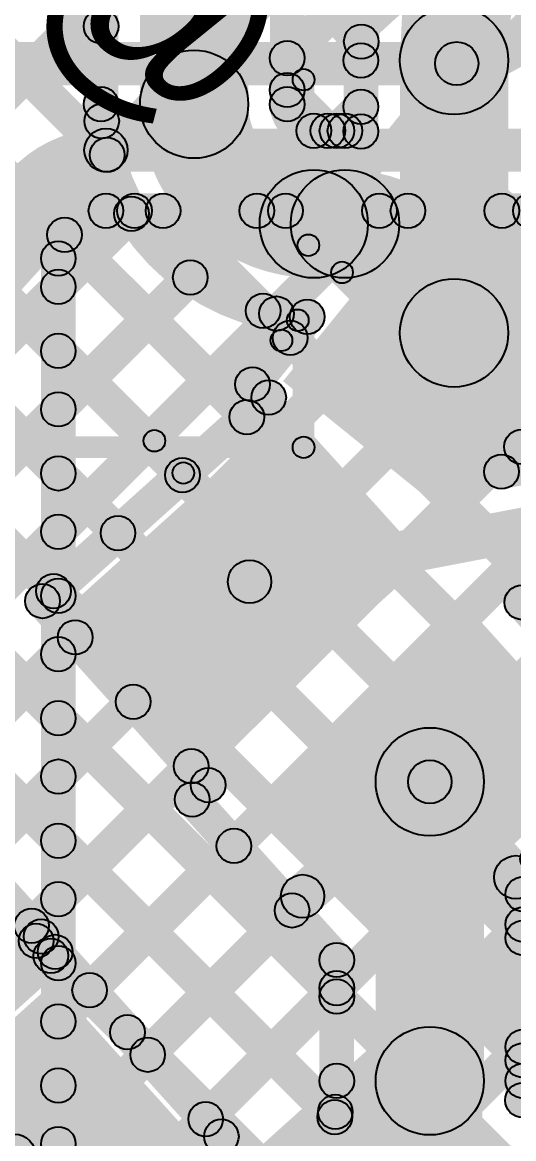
# Model space of a CAD drawing. Header units: millimetres. Extents: x -2.17 to 2.17, y -2.17 to 2.17.
# Drawn here: x 0.9497 to 1.0632, y -1.099 to -0.8411 of the extents above; entities that cross this region are included whole.
import ezdxf

# ---------------------------------------------------------------- set-up
doc = ezdxf.new("R2010")
doc.units = ezdxf.units.MM
doc.header["$MEASUREMENT"] = 0
for name, color, linetype in [('BottomLayer', 5, 'Continuous'), ('BottomOverlay', 54, 'Continuous'), ('Mechanical2', 216, 'Continuous'), ('TopLayer', 1, 'Continuous'), ('TopOverlay', 2, 'Continuous'), ('TopPaste', 8, 'Continuous'), ('TopSolder', 216, 'Continuous')]:
    doc.layers.add(name, color=color, linetype=linetype)

# ---------------------------------------------------------------- blocks, each defined once
blk = doc.blocks.new('YS_SBZ9032C03R16_B_31')
at = {"layer": 'BottomOverlay'}
h = blk.add_hatch(color=54, dxfattribs=at)
edge = h.paths.add_edge_path()
edge.add_arc((-0.10264, 0.23264), 0.0025, 0, 360)
h = blk.add_hatch(color=54, dxfattribs=at)
edge = h.paths.add_edge_path()
edge.add_arc((-0.10264, 0.23264), 0.0025, 0, 360)
for points in [[(0.10264, 0.23514), (0.10264, 0.23014), (-0.10264, 0.23014), (-0.10264, 0.23514)], [(-0.10514, 0.23264), (-0.10014, 0.23264), (-0.10014, 0.14772), (-0.10514, 0.14772)]]:
    blk.add_hatch(color=54, dxfattribs=at).paths.add_polyline_path(points)
h = blk.add_hatch(color=54, dxfattribs=at)
edge = h.paths.add_edge_path()
edge.add_arc((-0.10264, 0.14772), 0.0025, 0, 360)
h = blk.add_hatch(color=54, dxfattribs=at)
edge = h.paths.add_edge_path()
edge.add_arc((-0.10264, 0.14772), 0.0025, 0, 360)
at = {"layer": 'BottomOverlay', "const_width": 0.005}
blk.add_lwpolyline([(-0.17427, 0.04458, -0.180194), (-0.10264, 0.14772)], format="xyb", dxfattribs=at)
at = {"layer": 'BottomOverlay'}
for centre in [(-0.10264, 0.23264), (-0.10264, 0.23264), (-0.10264, 0.14772), (-0.10264, 0.14772)]:
    blk.add_circle(centre, 0.0025, dxfattribs=at)
blk = doc.blocks.new('WS2812B_M____190')
at = {"layer": 'TopLayer'}
for points in [[(-0.09409, 0.05079), (-0.03504, 0.05079), (-0.03504, 0.01142), (-0.09409, 0.01142)], [(0.03504, 0.05079), (0.09409, 0.05079), (0.09409, 0.01142), (0.03504, 0.01142)], [(-0.09409, -0.01142), (-0.03504, -0.01142), (-0.03504, -0.05079), (-0.09409, -0.05079)], [(0.03504, -0.01142), (0.09409, -0.01142), (0.09409, -0.05079), (0.03504, -0.05079)]]:
    blk.add_hatch(color=1, dxfattribs=at).paths.add_polyline_path(points)
at = {"layer": 'TopOverlay'}
h = blk.add_hatch(color=2, dxfattribs=at)
edge = h.paths.add_edge_path()
edge.add_arc((-0.07, 0.07), 0.0025, 0, 360)
h = blk.add_hatch(color=2, dxfattribs=at)
edge = h.paths.add_edge_path()
edge.add_arc((-0.07, 0.07), 0.0025, 0, 360)
for points in [[(-0.07, 0.0675), (-0.07, 0.0725), (0.07, 0.0725), (0.07, 0.0675)], [(-0.0725, 0.07), (-0.0675, 0.07), (-0.0675, 0.06), (-0.0725, 0.06)], [(0.0675, 0.07), (0.0725, 0.07), (0.0725, 0.06), (0.0675, 0.06)], [(-0.0725, -0.06), (-0.0675, -0.06), (-0.0675, -0.07), (-0.0725, -0.07)], [(0.0675, -0.06), (0.0725, -0.06), (0.0725, -0.07), (0.0675, -0.07)], [(-0.07, -0.0725), (-0.07, -0.0675), (0.07, -0.0675), (0.07, -0.0725)]]:
    blk.add_hatch(color=2, dxfattribs=at).paths.add_polyline_path(points)
h = blk.add_hatch(color=2, dxfattribs=at)
edge = h.paths.add_edge_path()
edge.add_arc((0.07, 0.07), 0.0025, 0, 360)
h = blk.add_hatch(color=2, dxfattribs=at)
edge = h.paths.add_edge_path()
edge.add_arc((0.07, 0.07), 0.0025, 0, 360)
h = blk.add_hatch(color=2, dxfattribs=at)
edge = h.paths.add_edge_path()
edge.add_arc((-0.091, 0.061), 0.0025, 0, 360)
h = blk.add_hatch(color=2, dxfattribs=at)
edge = h.paths.add_edge_path()
edge.add_arc((-0.085, 0.061), 0.0025, 0, 360)
h = blk.add_hatch(color=2, dxfattribs=at)
edge = h.paths.add_edge_path()
edge.add_arc((-0.07, 0.06), 0.0025, 0, 360)
h = blk.add_hatch(color=2, dxfattribs=at)
edge = h.paths.add_edge_path()
edge.add_arc((0.07, 0.06), 0.0025, 0, 360)
h = blk.add_hatch(color=2, dxfattribs=at)
edge = h.paths.add_edge_path()
edge.add_arc((-0.07, -0.06), 0.0025, 0, 360)
h = blk.add_hatch(color=2, dxfattribs=at)
edge = h.paths.add_edge_path()
edge.add_arc((0.07, -0.06), 0.0025, 0, 360)
h = blk.add_hatch(color=2, dxfattribs=at)
edge = h.paths.add_edge_path()
edge.add_arc((-0.07, -0.07), 0.0025, 0, 360)
h = blk.add_hatch(color=2, dxfattribs=at)
edge = h.paths.add_edge_path()
edge.add_arc((-0.07, -0.07), 0.0025, 0, 360)
h = blk.add_hatch(color=2, dxfattribs=at)
edge = h.paths.add_edge_path()
edge.add_arc((0.07, -0.07), 0.0025, 0, 360)
h = blk.add_hatch(color=2, dxfattribs=at)
edge = h.paths.add_edge_path()
edge.add_arc((0.07, -0.07), 0.0025, 0, 360)
at = {"layer": 'TopPaste'}
for points in [[(-0.09409, 0.05079), (-0.03504, 0.05079), (-0.03504, 0.01142), (-0.09409, 0.01142)], [(0.03504, 0.05079), (0.09409, 0.05079), (0.09409, 0.01142), (0.03504, 0.01142)], [(-0.09409, -0.01142), (-0.03504, -0.01142), (-0.03504, -0.05079), (-0.09409, -0.05079)], [(0.03504, -0.01142), (0.09409, -0.01142), (0.09409, -0.05079), (0.03504, -0.05079)]]:
    blk.add_hatch(color=8, dxfattribs=at).paths.add_polyline_path(points)
at = {"layer": 'TopSolder'}
for points in [[(-0.09809, 0.05479), (-0.03104, 0.05479), (-0.03104, 0.00742), (-0.09809, 0.00742)], [(0.03104, 0.05479), (0.09809, 0.05479), (0.09809, 0.00742), (0.03104, 0.00742)], [(-0.09809, -0.00742), (-0.03104, -0.00742), (-0.03104, -0.05479), (-0.09809, -0.05479)], [(0.03104, -0.00742), (0.09809, -0.00742), (0.09809, -0.05479), (0.03104, -0.05479)]]:
    blk.add_hatch(color=216, dxfattribs=at).paths.add_polyline_path(points)
at = {"layer": 'TopOverlay', "const_width": 0.005}
blk.add_lwpolyline([(-0.085, 0.061, 1), (-0.091, 0.061, 1)], format="xyb", close=True, dxfattribs=at)
at = {"layer": 'TopOverlay'}
for centre in [(-0.07, 0.07), (-0.07, 0.07), (0.07, 0.07), (0.07, 0.07), (-0.091, 0.061), (-0.085, 0.061), (-0.07, 0.06), (0.07, 0.06), (-0.07, -0.06), (0.07, -0.06), (-0.07, -0.07), (-0.07, -0.07), (0.07, -0.07), (0.07, -0.07)]:
    blk.add_circle(centre, 0.0025, dxfattribs=at)
blk = doc.blocks.new('WS2812B_M____191')
at = {"layer": 'TopLayer'}
for points in [[(-0.09409, 0.05079), (-0.03504, 0.05079), (-0.03504, 0.01142), (-0.09409, 0.01142)], [(0.03504, 0.05079), (0.09409, 0.05079), (0.09409, 0.01142), (0.03504, 0.01142)], [(-0.09409, -0.01142), (-0.03504, -0.01142), (-0.03504, -0.05079), (-0.09409, -0.05079)], [(0.03504, -0.01142), (0.09409, -0.01142), (0.09409, -0.05079), (0.03504, -0.05079)]]:
    blk.add_hatch(color=1, dxfattribs=at).paths.add_polyline_path(points)
at = {"layer": 'TopOverlay'}
h = blk.add_hatch(color=2, dxfattribs=at)
edge = h.paths.add_edge_path()
edge.add_arc((-0.07, 0.07), 0.0025, 0, 360)
h = blk.add_hatch(color=2, dxfattribs=at)
edge = h.paths.add_edge_path()
edge.add_arc((-0.07, 0.07), 0.0025, 0, 360)
for points in [[(-0.07, 0.0675), (-0.07, 0.0725), (0.07, 0.0725), (0.07, 0.0675)], [(-0.0725, 0.07), (-0.0675, 0.07), (-0.0675, 0.06), (-0.0725, 0.06)], [(0.0675, 0.07), (0.0725, 0.07), (0.0725, 0.06), (0.0675, 0.06)], [(-0.0725, -0.06), (-0.0675, -0.06), (-0.0675, -0.07), (-0.0725, -0.07)], [(0.0675, -0.06), (0.0725, -0.06), (0.0725, -0.07), (0.0675, -0.07)], [(-0.07, -0.0725), (-0.07, -0.0675), (0.07, -0.0675), (0.07, -0.0725)]]:
    blk.add_hatch(color=2, dxfattribs=at).paths.add_polyline_path(points)
h = blk.add_hatch(color=2, dxfattribs=at)
edge = h.paths.add_edge_path()
edge.add_arc((0.07, 0.07), 0.0025, 0, 360)
h = blk.add_hatch(color=2, dxfattribs=at)
edge = h.paths.add_edge_path()
edge.add_arc((0.07, 0.07), 0.0025, 0, 360)
h = blk.add_hatch(color=2, dxfattribs=at)
edge = h.paths.add_edge_path()
edge.add_arc((-0.091, 0.061), 0.0025, 0, 360)
h = blk.add_hatch(color=2, dxfattribs=at)
edge = h.paths.add_edge_path()
edge.add_arc((-0.085, 0.061), 0.0025, 0, 360)
h = blk.add_hatch(color=2, dxfattribs=at)
edge = h.paths.add_edge_path()
edge.add_arc((-0.07, 0.06), 0.0025, 0, 360)
h = blk.add_hatch(color=2, dxfattribs=at)
edge = h.paths.add_edge_path()
edge.add_arc((0.07, 0.06), 0.0025, 0, 360)
h = blk.add_hatch(color=2, dxfattribs=at)
edge = h.paths.add_edge_path()
edge.add_arc((-0.07, -0.06), 0.0025, 0, 360)
h = blk.add_hatch(color=2, dxfattribs=at)
edge = h.paths.add_edge_path()
edge.add_arc((0.07, -0.06), 0.0025, 0, 360)
h = blk.add_hatch(color=2, dxfattribs=at)
edge = h.paths.add_edge_path()
edge.add_arc((-0.07, -0.07), 0.0025, 0, 360)
h = blk.add_hatch(color=2, dxfattribs=at)
edge = h.paths.add_edge_path()
edge.add_arc((-0.07, -0.07), 0.0025, 0, 360)
h = blk.add_hatch(color=2, dxfattribs=at)
edge = h.paths.add_edge_path()
edge.add_arc((0.07, -0.07), 0.0025, 0, 360)
h = blk.add_hatch(color=2, dxfattribs=at)
edge = h.paths.add_edge_path()
edge.add_arc((0.07, -0.07), 0.0025, 0, 360)
at = {"layer": 'TopPaste'}
for points in [[(-0.09409, 0.05079), (-0.03504, 0.05079), (-0.03504, 0.01142), (-0.09409, 0.01142)], [(0.03504, 0.05079), (0.09409, 0.05079), (0.09409, 0.01142), (0.03504, 0.01142)], [(-0.09409, -0.01142), (-0.03504, -0.01142), (-0.03504, -0.05079), (-0.09409, -0.05079)], [(0.03504, -0.01142), (0.09409, -0.01142), (0.09409, -0.05079), (0.03504, -0.05079)]]:
    blk.add_hatch(color=8, dxfattribs=at).paths.add_polyline_path(points)
at = {"layer": 'TopSolder'}
for points in [[(-0.09809, 0.05479), (-0.03104, 0.05479), (-0.03104, 0.00742), (-0.09809, 0.00742)], [(0.03104, 0.05479), (0.09809, 0.05479), (0.09809, 0.00742), (0.03104, 0.00742)], [(-0.09809, -0.00742), (-0.03104, -0.00742), (-0.03104, -0.05479), (-0.09809, -0.05479)], [(0.03104, -0.00742), (0.09809, -0.00742), (0.09809, -0.05479), (0.03104, -0.05479)]]:
    blk.add_hatch(color=216, dxfattribs=at).paths.add_polyline_path(points)
at = {"layer": 'TopOverlay', "const_width": 0.005}
blk.add_lwpolyline([(-0.085, 0.061, 1), (-0.091, 0.061, 1)], format="xyb", close=True, dxfattribs=at)
at = {"layer": 'TopOverlay'}
for centre in [(-0.07, 0.07), (-0.07, 0.07), (0.07, 0.07), (0.07, 0.07), (-0.091, 0.061), (-0.085, 0.061), (-0.07, 0.06), (0.07, 0.06), (-0.07, -0.06), (0.07, -0.06), (-0.07, -0.07), (-0.07, -0.07), (0.07, -0.07), (0.07, -0.07)]:
    blk.add_circle(centre, 0.0025, dxfattribs=at)

msp = doc.modelspace()

# ---------------------------------------------------------------- hatches: boundary and pattern name
at = {"layer": 'BottomLayer'}
for points in [[(0.59869, -0.85561), (0.59869, -0.84561), (1.05, -0.84561), (1.05, -0.85561)], [(0.969, -0.87561), (0.969, -0.86561), (1.348, -0.86561), (1.348, -0.87561)], [(0.96083, -1.10302), (0.95517, -1.09736), (1.17075, -0.88178), (1.1764, -0.88744)], [(0.96083, -1.01816), (0.95517, -1.01251), (1.0859, -0.88178), (1.09155, -0.88744)], [(0.96083, -1.07473), (0.95517, -1.06907), (1.14246, -0.88178), (1.14812, -0.88744)], [(0.96083, -0.96159), (0.95517, -0.95594), (1.02933, -0.88178), (1.03498, -0.88744)], [(0.96083, -0.93331), (0.95517, -0.92765), (1.00104, -0.88178), (1.0067, -0.88744)], [(0.96083, -0.98988), (0.95517, -0.98422), (1.05761, -0.88178), (1.06327, -0.88744)], [(0.96083, -0.90503), (0.95517, -0.89937), (0.97276, -0.88178), (0.97841, -0.88744)], [(0.96083, -1.04645), (0.95517, -1.04079), (1.11418, -0.88178), (1.11984, -0.88744)], [(0.969, -0.88861), (0.969, -0.88061), (1.348, -0.88061), (1.348, -0.88861)], [(0.98095, -1.11118), (0.97529, -1.10552), (1.19903, -0.88178), (1.20469, -0.88744)], [(0.97936, -0.88744), (0.98501, -0.88178), (1.46835, -1.36512), (1.4627, -1.37078)], [(1.00167, -1.11874), (0.99601, -1.11309), (1.22732, -0.88178), (1.23297, -0.88744)], [(1.00764, -0.88744), (1.0133, -0.88178), (1.46933, -1.33781), (1.46367, -1.34347)], [(1.01572, -1.13298), (1.01006, -1.12732), (1.2556, -0.88178), (1.26126, -0.88744)], [(1.03592, -0.88744), (1.04158, -0.88178), (1.46933, -1.30953), (1.46367, -1.31519)], [(0.95662, -0.89299), (0.96228, -0.88733), (1.46163, -1.38668), (1.45597, -1.39234)], [(0.962, -1.11484), (0.954, -1.11484), (0.954, -0.89561), (0.962, -0.89561)], [(0.95517, -0.91982), (0.96083, -0.91417), (1.45048, -1.40381), (1.44482, -1.40947)], [(0.95517, -0.9481), (0.96083, -0.94245), (1.43563, -1.41724), (1.42997, -1.4229)], [(0.95517, -0.97639), (0.96083, -0.97073), (1.41692, -1.42682), (1.41126, -1.43248)], [(0.95517, -1.00467), (0.96083, -0.99901), (1.39306, -1.43125), (1.38741, -1.43691)], [(0.95517, -1.03296), (0.96083, -1.0273), (1.36481, -1.43128), (1.35915, -1.43694)], [(0.95517, -1.06124), (0.96083, -1.05558), (1.33653, -1.43128), (1.33087, -1.43694)], [(0.95517, -1.08952), (0.96083, -1.08387), (0.98309, -1.10613), (0.97743, -1.11178)]]:
    msp.add_hatch(color=5, dxfattribs=at).paths.add_polyline_path(points)
h = msp.add_hatch(color=5, dxfattribs=at)
edge = h.paths.add_edge_path()
edge.add_arc((1.05, -0.85061), 0.005, 0, 360)
h = msp.add_hatch(color=5, dxfattribs=at)
edge = h.paths.add_edge_path()
edge.add_arc((1.05, -0.85061), 0.005, 0, 360)
h = msp.add_hatch(color=5, dxfattribs=at)
edge = h.paths.add_edge_path()
edge.add_arc((0.969, -0.87061), 0.005, 0, 360)
h = msp.add_hatch(color=5, dxfattribs=at)
edge = h.paths.add_edge_path()
edge.add_arc((0.969, -0.87061), 0.005, 0, 360)
h = msp.add_hatch(color=5, dxfattribs=at)
edge = h.paths.add_edge_path()
edge.add_arc((0.969, -0.88461), 0.004, 0, 360)
h = msp.add_hatch(color=5, dxfattribs=at)
edge = h.paths.add_edge_path()
edge.add_arc((0.969, -0.88461), 0.004, 0, 360)
h = msp.add_hatch(color=5, dxfattribs=at)
edge = h.paths.add_edge_path()
edge.add_arc((0.97559, -0.88461), 0.004, 0, 360)
h = msp.add_hatch(color=5, dxfattribs=at)
edge = h.paths.add_edge_path()
edge.add_arc((0.98218, -0.88461), 0.004, 0, 360)
h = msp.add_hatch(color=5, dxfattribs=at)
edge = h.paths.add_edge_path()
edge.add_arc((1.00387, -0.88461), 0.004, 0, 360)
h = msp.add_hatch(color=5, dxfattribs=at)
edge = h.paths.add_edge_path()
edge.add_arc((1.01047, -0.88461), 0.004, 0, 360)
h = msp.add_hatch(color=5, dxfattribs=at)
edge = h.paths.add_edge_path()
edge.add_arc((1.03215, -0.88461), 0.004, 0, 360)
h = msp.add_hatch(color=5, dxfattribs=at)
edge = h.paths.add_edge_path()
edge.add_arc((1.03875, -0.88461), 0.004, 0, 360)
h = msp.add_hatch(color=5, dxfattribs=at)
edge = h.paths.add_edge_path()
edge.add_arc((1.06044, -0.88461), 0.004, 0, 360)
h = msp.add_hatch(color=5, dxfattribs=at)
edge = h.paths.add_edge_path()
edge.add_arc((1.06704, -0.88461), 0.004, 0, 360)
h = msp.add_hatch(color=5, dxfattribs=at)
edge = h.paths.add_edge_path()
edge.add_arc((0.95945, -0.89016), 0.004, 0, 360)
h = msp.add_hatch(color=5, dxfattribs=at)
edge = h.paths.add_edge_path()
edge.add_arc((0.958, -0.89561), 0.004, 0, 360)
h = msp.add_hatch(color=5, dxfattribs=at)
edge = h.paths.add_edge_path()
edge.add_arc((0.958, -0.89561), 0.004, 0, 360)
h = msp.add_hatch(color=5, dxfattribs=at)
edge = h.paths.add_edge_path()
edge.add_arc((0.958, -0.9022), 0.004, 0, 360)
h = msp.add_hatch(color=5, dxfattribs=at)
edge = h.paths.add_edge_path()
edge.add_arc((0.958, -0.91699), 0.004, 0, 360)
h = msp.add_hatch(color=5, dxfattribs=at)
edge = h.paths.add_edge_path()
edge.add_arc((0.958, -0.93048), 0.004, 0, 360)
h = msp.add_hatch(color=5, dxfattribs=at)
edge = h.paths.add_edge_path()
edge.add_arc((0.958, -0.94527), 0.004, 0, 360)
h = msp.add_hatch(color=5, dxfattribs=at)
edge = h.paths.add_edge_path()
edge.add_arc((0.958, -0.95877), 0.004, 0, 360)
h = msp.add_hatch(color=5, dxfattribs=at)
edge = h.paths.add_edge_path()
edge.add_arc((0.958, -0.97356), 0.004, 0, 360)
h = msp.add_hatch(color=5, dxfattribs=at)
edge = h.paths.add_edge_path()
edge.add_arc((0.958, -0.98705), 0.004, 0, 360)
h = msp.add_hatch(color=5, dxfattribs=at)
edge = h.paths.add_edge_path()
edge.add_arc((0.958, -1.00184), 0.004, 0, 360)
h = msp.add_hatch(color=5, dxfattribs=at)
edge = h.paths.add_edge_path()
edge.add_arc((0.958, -1.01533), 0.004, 0, 360)
h = msp.add_hatch(color=5, dxfattribs=at)
edge = h.paths.add_edge_path()
edge.add_arc((0.958, -1.03013), 0.004, 0, 360)
h = msp.add_hatch(color=5, dxfattribs=at)
edge = h.paths.add_edge_path()
edge.add_arc((0.958, -1.04362), 0.004, 0, 360)
h = msp.add_hatch(color=5, dxfattribs=at)
edge = h.paths.add_edge_path()
edge.add_arc((0.958, -1.05841), 0.004, 0, 360)
h = msp.add_hatch(color=5, dxfattribs=at)
edge = h.paths.add_edge_path()
edge.add_arc((0.958, -1.0719), 0.004, 0, 360)
h = msp.add_hatch(color=5, dxfattribs=at)
edge = h.paths.add_edge_path()
edge.add_arc((0.958, -1.0867), 0.004, 0, 360)
h = msp.add_hatch(color=5, dxfattribs=at)
edge = h.paths.add_edge_path()
edge.add_arc((0.958, -1.10019), 0.004, 0, 360)
at = {"layer": 'TopLayer'}
for points in [[(0.93867, -0.81847), (0.94432, -0.81281), (0.97069, -0.83917), (0.96503, -0.84483)], [(1.00186, -0.85999), (0.97686, -0.85999), (0.97686, -0.81659), (1.00186, -0.81659)], [(0.97186, -0.85999), (0.96386, -0.85999), (0.96386, -0.81974), (0.97186, -0.81974)], [(1.01486, -0.85999), (1.00686, -0.85999), (1.00686, -0.8216), (1.01486, -0.8216)], [(1.00803, -0.83126), (1.01369, -0.8256), (1.0308, -0.84271), (1.02514, -0.84837)], [(0.92794, -0.83602), (0.93359, -0.83036), (0.9721, -0.86887), (0.96645, -0.87453)], [(1.01369, -0.85217), (1.00803, -0.84651), (1.02657, -0.82797), (1.03223, -0.83363)], [(0.92933, -0.87996), (0.92367, -0.8743), (0.96503, -0.83294), (0.97069, -0.8386)], [(1.03189, -0.86627), (1.02389, -0.86627), (1.02389, -0.84988), (1.03189, -0.84988)], [(1.06189, -0.91282), (1.03689, -0.91282), (1.03689, -0.84988), (1.06189, -0.84988)], [(0.92367, -0.86004), (0.92933, -0.85438), (1.00437, -0.92943), (0.99872, -0.93508)], [(1.00803, -0.85954), (1.01369, -0.85389), (1.0231, -0.8633), (1.01744, -0.86896)], [(1.02518, -0.86896), (1.01952, -0.8633), (1.02506, -0.85776), (1.03072, -0.86342)], [(0.93279, -0.90478), (0.92713, -0.89913), (0.96519, -0.86107), (0.97084, -0.86673)], [(1.017, -0.87013), (1.017, -0.86213), (1.0242, -0.86213), (1.0242, -0.87013)], [(1.017, -0.90013), (1.017, -0.87513), (1.0242, -0.87513), (1.0242, -0.90013)], [(0.92461, -0.94124), (0.91895, -0.93559), (0.97206, -0.88248), (0.97771, -0.88814)], [(0.92367, -0.88832), (0.92933, -0.88267), (0.98949, -0.94283), (0.98383, -0.94849)], [(0.93052, -0.96362), (0.92486, -0.95796), (0.98565, -0.89718), (0.99131, -0.90283)], [(1.06345, -0.9474), (1.05723, -0.94237), (1.09282, -0.89841), (1.09904, -0.90345)], [(1.00246, -0.91054), (1.00811, -0.90488), (1.01438, -0.91114), (1.00872, -0.9168)], [(0.93053, -0.99189), (0.92488, -0.98623), (1.00557, -0.90554), (1.01122, -0.9112)], [(1.00596, -0.92723), (0.99974, -0.92219), (1.01238, -0.90659), (1.0186, -0.91162)], [(0.92953, -0.92246), (0.93519, -0.91681), (0.97461, -0.95623), (0.96895, -0.96189)], [(1.00034, -0.92782), (1.00537, -0.9216), (1.00909, -0.92462), (1.00406, -0.93083)], [(0.95702, -0.97773), (0.95167, -0.97178), (1.0039, -0.92475), (1.00925, -0.9307)], [(0.91753, -0.93875), (0.92318, -0.93309), (0.95972, -0.96963), (0.95407, -0.97529)], [(1.06216, -0.94196), (1.06782, -0.93631), (1.07126, -0.93974), (1.0656, -0.9454)], [(1.06109, -0.94881), (1.05958, -0.94095), (1.06695, -0.93954), (1.06846, -0.9474)], [(1.00311, -0.9752), (1.00123, -0.96538), (1.09679, -0.94706), (1.09868, -0.95688)], [(0.92488, -0.97438), (0.93053, -0.96872), (1.02512, -1.06331), (1.01947, -1.06897)], [(0.95137, -0.97743), (0.95732, -0.97208), (0.9956, -1.01459), (0.98965, -1.01994)], [(1.06253, -0.97818), (1.06757, -0.97197), (1.09142, -0.99128), (1.08639, -0.9975)], [(1.06208, -0.97775), (1.06802, -0.9724), (1.08589, -0.99225), (1.07995, -0.9976)], [(0.93053, -1.02017), (0.92488, -1.01452), (0.95907, -0.98032), (0.96473, -0.98598)], [(1.04714, -1.02024), (1.04045, -1.0128), (1.06982, -0.98636), (1.07651, -0.99379)], [(0.94126, -1.03774), (0.9356, -1.03208), (0.97247, -0.9952), (0.97813, -1.00086)], [(0.92488, -1.00266), (0.93053, -0.997), (1.02468, -1.09115), (1.01902, -1.0968)], [(1.04379, -1.02902), (1.04379, -1.00402), (1.079, -1.00402), (1.079, -1.02902)], [(0.95466, -1.05262), (0.949, -1.04696), (0.98588, -1.01009), (0.99153, -1.01574)], [(1.01777, -1.04669), (1.01107, -1.03925), (1.04045, -1.0128), (1.04714, -1.02024)], [(1.04008, -1.01987), (1.04751, -1.01317), (1.06737, -1.03523), (1.05994, -1.04193)], [(0.99158, -1.02359), (0.98623, -1.01764), (0.98995, -1.01429), (0.9953, -1.02024)], [(0.98593, -1.02329), (0.99188, -1.01794), (1.02527, -1.05502), (1.01932, -1.06037)], [(1.05629, -1.08561), (1.03129, -1.08561), (1.03129, -1.01652), (1.05629, -1.01652)], [(0.92473, -1.02568), (0.93068, -1.02032), (0.957, -1.04956), (0.95106, -1.05491)], [(0.96806, -1.0675), (0.9624, -1.06185), (0.99574, -1.02851), (1.00139, -1.03417)], [(1.06812, -1.08057), (1.06247, -1.07492), (1.10588, -1.0315), (1.11154, -1.03716)], [(1.06812, -1.05229), (1.06247, -1.04663), (1.07391, -1.03519), (1.07956, -1.04085)], [(1.06797, -1.04546), (1.06262, -1.03952), (1.06758, -1.03505), (1.07293, -1.04099)], [(0.98146, -1.08239), (0.9758, -1.07673), (1.00914, -1.04339), (1.01479, -1.04905)], [(1.06929, -1.08561), (1.06129, -1.08561), (1.06129, -1.04249), (1.06929, -1.04249)], [(0.89944, -1.10677), (0.89409, -1.10083), (0.95135, -1.04927), (0.95671, -1.05521)], [(0.95004, -1.05611), (0.9557, -1.05045), (0.95912, -1.05388), (0.95347, -1.05953)], [(1.06247, -1.0554), (1.06812, -1.04974), (1.08775, -1.06937), (1.08209, -1.07503)], [(0.90414, -1.10904), (0.89879, -1.1031), (0.95459, -1.05286), (0.95994, -1.0588)], [(0.95429, -1.05851), (0.96024, -1.05315), (0.99863, -1.09579), (0.99268, -1.10114)], [(1.02629, -1.08561), (1.01829, -1.08561), (1.01829, -1.05769), (1.02629, -1.05769)], [(0.99486, -1.09727), (0.9892, -1.09161), (1.01947, -1.06135), (1.02512, -1.06701)], [(0.97114, -1.07721), (0.9768, -1.07155), (1.01883, -1.11358), (1.01317, -1.11924)], [(1.06247, -1.08369), (1.06812, -1.07803), (1.07253, -1.08244), (1.06687, -1.08809)], [(0.99597, -1.12444), (0.99031, -1.11879), (1.01914, -1.08996), (1.02479, -1.09562)], [(0.9855, -1.11299), (0.98014, -1.10705), (0.99298, -1.09549), (0.99833, -1.10144)]]:
    msp.add_hatch(color=1, dxfattribs=at).paths.add_polyline_path(points)
h = msp.add_hatch(color=1, dxfattribs=at)
edge = h.paths.add_edge_path()
edge.add_arc((0.96786, -0.842), 0.004, 0, 360)
h = msp.add_hatch(color=1, dxfattribs=at)
edge = h.paths.add_edge_path()
edge.add_arc((1.04939, -0.84988), 0.0125, 0, 360)
h = msp.add_hatch(color=1, dxfattribs=at)
edge = h.paths.add_edge_path()
edge.add_arc((1.04939, -0.84988), 0.0125, 0, 360)
h = msp.add_hatch(color=1, dxfattribs=at)
edge = h.paths.add_edge_path()
edge.add_arc((1.02797, -0.84554), 0.004, 0, 360)
h = msp.add_hatch(color=1, dxfattribs=at)
edge = h.paths.add_edge_path()
edge.add_arc((1.01086, -0.84934), 0.004, 0, 360)
h = msp.add_hatch(color=1, dxfattribs=at)
edge = h.paths.add_edge_path()
edge.add_arc((0.98936, -0.85999), 0.0125, 0, 360)
h = msp.add_hatch(color=1, dxfattribs=at)
edge = h.paths.add_edge_path()
edge.add_arc((0.98936, -0.85999), 0.0125, 0, 360)
h = msp.add_hatch(color=1, dxfattribs=at)
edge = h.paths.add_edge_path()
edge.add_arc((1.02789, -0.84988), 0.004, 0, 360)
h = msp.add_hatch(color=1, dxfattribs=at)
edge = h.paths.add_edge_path()
edge.add_arc((1.02789, -0.84988), 0.004, 0, 360)
h = msp.add_hatch(color=1, dxfattribs=at)
edge = h.paths.add_edge_path()
edge.add_arc((1.01086, -0.85671), 0.004, 0, 360)
h = msp.add_hatch(color=1, dxfattribs=at)
edge = h.paths.add_edge_path()
edge.add_arc((0.96786, -0.85999), 0.004, 0, 360)
h = msp.add_hatch(color=1, dxfattribs=at)
edge = h.paths.add_edge_path()
edge.add_arc((0.96786, -0.85999), 0.004, 0, 360)
h = msp.add_hatch(color=1, dxfattribs=at)
edge = h.paths.add_edge_path()
edge.add_arc((1.01086, -0.85999), 0.004, 0, 360)
h = msp.add_hatch(color=1, dxfattribs=at)
edge = h.paths.add_edge_path()
edge.add_arc((1.01086, -0.85999), 0.004, 0, 360)
h = msp.add_hatch(color=1, dxfattribs=at)
edge = h.paths.add_edge_path()
edge.add_arc((1.02789, -0.86059), 0.004, 0, 360)
h = msp.add_hatch(color=1, dxfattribs=at)
edge = h.paths.add_edge_path()
edge.add_arc((0.96801, -0.8639), 0.004, 0, 360)
h = msp.add_hatch(color=1, dxfattribs=at)
edge = h.paths.add_edge_path()
edge.add_arc((1.017, -0.86613), 0.004, 0, 360)
h = msp.add_hatch(color=1, dxfattribs=at)
edge = h.paths.add_edge_path()
edge.add_arc((1.017, -0.86613), 0.004, 0, 360)
h = msp.add_hatch(color=1, dxfattribs=at)
edge = h.paths.add_edge_path()
edge.add_arc((1.02027, -0.86613), 0.004, 0, 360)
h = msp.add_hatch(color=1, dxfattribs=at)
edge = h.paths.add_edge_path()
edge.add_arc((1.02235, -0.86613), 0.004, 0, 360)
h = msp.add_hatch(color=1, dxfattribs=at)
edge = h.paths.add_edge_path()
edge.add_arc((1.0242, -0.86613), 0.004, 0, 360)
h = msp.add_hatch(color=1, dxfattribs=at)
edge = h.paths.add_edge_path()
edge.add_arc((1.0242, -0.86613), 0.004, 0, 360)
h = msp.add_hatch(color=1, dxfattribs=at)
edge = h.paths.add_edge_path()
edge.add_arc((1.02789, -0.86627), 0.004, 0, 360)
h = msp.add_hatch(color=1, dxfattribs=at)
edge = h.paths.add_edge_path()
edge.add_arc((1.02789, -0.86627), 0.004, 0, 360)
h = msp.add_hatch(color=1, dxfattribs=at)
edge = h.paths.add_edge_path()
edge.add_arc((0.96927, -0.8717), 0.004, 0, 360)
h = msp.add_hatch(color=1, dxfattribs=at)
edge = h.paths.add_edge_path()
edge.add_arc((1.017, -0.88763), 0.0125, 0, 360)
h = msp.add_hatch(color=1, dxfattribs=at)
edge = h.paths.add_edge_path()
edge.add_arc((1.017, -0.88763), 0.0125, 0, 360)
h = msp.add_hatch(color=1, dxfattribs=at)
edge = h.paths.add_edge_path()
edge.add_arc((1.0242, -0.88763), 0.0125, 0, 360)
h = msp.add_hatch(color=1, dxfattribs=at)
edge = h.paths.add_edge_path()
edge.add_arc((1.0242, -0.88763), 0.0125, 0, 360)
h = msp.add_hatch(color=1, dxfattribs=at)
edge = h.paths.add_edge_path()
edge.add_arc((0.97489, -0.88531), 0.004, 0, 360)
h = msp.add_hatch(color=1, dxfattribs=at)
edge = h.paths.add_edge_path()
edge.add_arc((0.98848, -0.9), 0.004, 0, 360)
h = msp.add_hatch(color=1, dxfattribs=at)
edge = h.paths.add_edge_path()
edge.add_arc((1.04939, -0.91282), 0.0125, 0, 360)
h = msp.add_hatch(color=1, dxfattribs=at)
edge = h.paths.add_edge_path()
edge.add_arc((1.04939, -0.91282), 0.0125, 0, 360)
h = msp.add_hatch(color=1, dxfattribs=at)
edge = h.paths.add_edge_path()
edge.add_arc((1.00529, -0.90771), 0.004, 0, 360)
h = msp.add_hatch(color=1, dxfattribs=at)
edge = h.paths.add_edge_path()
edge.add_arc((1.0084, -0.90837), 0.004, 0, 360)
h = msp.add_hatch(color=1, dxfattribs=at)
edge = h.paths.add_edge_path()
edge.add_arc((1.01549, -0.90911), 0.004, 0, 360)
h = msp.add_hatch(color=1, dxfattribs=at)
edge = h.paths.add_edge_path()
edge.add_arc((1.01549, -0.90911), 0.004, 0, 360)
h = msp.add_hatch(color=1, dxfattribs=at)
edge = h.paths.add_edge_path()
edge.add_arc((1.01155, -0.91397), 0.004, 0, 360)
h = msp.add_hatch(color=1, dxfattribs=at)
edge = h.paths.add_edge_path()
edge.add_arc((1.00285, -0.92471), 0.004, 0, 360)
h = msp.add_hatch(color=1, dxfattribs=at)
edge = h.paths.add_edge_path()
edge.add_arc((1.00285, -0.92471), 0.004, 0, 360)
h = msp.add_hatch(color=1, dxfattribs=at)
edge = h.paths.add_edge_path()
edge.add_arc((1.00658, -0.92773), 0.004, 0, 360)
h = msp.add_hatch(color=1, dxfattribs=at)
edge = h.paths.add_edge_path()
edge.add_arc((1.00658, -0.92773), 0.004, 0, 360)
h = msp.add_hatch(color=1, dxfattribs=at)
edge = h.paths.add_edge_path()
edge.add_arc((1.00155, -0.93226), 0.004, 0, 360)
h = msp.add_hatch(color=1, dxfattribs=at)
edge = h.paths.add_edge_path()
edge.add_arc((1.06499, -0.93913), 0.004, 0, 360)
h = msp.add_hatch(color=1, dxfattribs=at)
edge = h.paths.add_edge_path()
edge.add_arc((1.06034, -0.94488), 0.004, 0, 360)
h = msp.add_hatch(color=1, dxfattribs=at)
edge = h.paths.add_edge_path()
edge.add_arc((1.06034, -0.94488), 0.004, 0, 360)
h = msp.add_hatch(color=1, dxfattribs=at)
edge = h.paths.add_edge_path()
edge.add_arc((0.98666, -0.94566), 0.004, 0, 360)
h = msp.add_hatch(color=1, dxfattribs=at)
edge = h.paths.add_edge_path()
edge.add_arc((0.97178, -0.95906), 0.004, 0, 360)
h = msp.add_hatch(color=1, dxfattribs=at)
edge = h.paths.add_edge_path()
edge.add_arc((1.00217, -0.97029), 0.005, 0, 360)
h = msp.add_hatch(color=1, dxfattribs=at)
edge = h.paths.add_edge_path()
edge.add_arc((0.9569, -0.97246), 0.004, 0, 360)
h = msp.add_hatch(color=1, dxfattribs=at)
edge = h.paths.add_edge_path()
edge.add_arc((0.95435, -0.97476), 0.004, 0, 360)
h = msp.add_hatch(color=1, dxfattribs=at)
edge = h.paths.add_edge_path()
edge.add_arc((0.95435, -0.97476), 0.004, 0, 360)
h = msp.add_hatch(color=1, dxfattribs=at)
edge = h.paths.add_edge_path()
edge.add_arc((1.06505, -0.97507), 0.004, 0, 360)
h = msp.add_hatch(color=1, dxfattribs=at)
edge = h.paths.add_edge_path()
edge.add_arc((1.06505, -0.97507), 0.004, 0, 360)
h = msp.add_hatch(color=1, dxfattribs=at)
edge = h.paths.add_edge_path()
edge.add_arc((0.9619, -0.98315), 0.004, 0, 360)
h = msp.add_hatch(color=1, dxfattribs=at)
edge = h.paths.add_edge_path()
edge.add_arc((0.9753, -0.99803), 0.004, 0, 360)
h = msp.add_hatch(color=1, dxfattribs=at)
edge = h.paths.add_edge_path()
edge.add_arc((1.04379, -1.01652), 0.0125, 0, 360)
h = msp.add_hatch(color=1, dxfattribs=at)
edge = h.paths.add_edge_path()
edge.add_arc((1.04379, -1.01652), 0.0125, 0, 360)
h = msp.add_hatch(color=1, dxfattribs=at)
edge = h.paths.add_edge_path()
edge.add_arc((0.9887, -1.01291), 0.004, 0, 360)
h = msp.add_hatch(color=1, dxfattribs=at)
edge = h.paths.add_edge_path()
edge.add_arc((0.99262, -1.01727), 0.004, 0, 360)
h = msp.add_hatch(color=1, dxfattribs=at)
edge = h.paths.add_edge_path()
edge.add_arc((0.99262, -1.01727), 0.004, 0, 360)
h = msp.add_hatch(color=1, dxfattribs=at)
edge = h.paths.add_edge_path()
edge.add_arc((1.04379, -1.01652), 0.005, 0, 360)
h = msp.add_hatch(color=1, dxfattribs=at)
edge = h.paths.add_edge_path()
edge.add_arc((1.04379, -1.01652), 0.005, 0, 360)
h = msp.add_hatch(color=1, dxfattribs=at)
edge = h.paths.add_edge_path()
edge.add_arc((1.04379, -1.01652), 0.005, 0, 360)
h = msp.add_hatch(color=1, dxfattribs=at)
edge = h.paths.add_edge_path()
edge.add_arc((0.98891, -1.02061), 0.004, 0, 360)
h = msp.add_hatch(color=1, dxfattribs=at)
edge = h.paths.add_edge_path()
edge.add_arc((0.98891, -1.02061), 0.004, 0, 360)
h = msp.add_hatch(color=1, dxfattribs=at)
edge = h.paths.add_edge_path()
edge.add_arc((0.99856, -1.03134), 0.004, 0, 360)
h = msp.add_hatch(color=1, dxfattribs=at)
edge = h.paths.add_edge_path()
edge.add_arc((1.06366, -1.03858), 0.005, 0, 360)
h = msp.add_hatch(color=1, dxfattribs=at)
edge = h.paths.add_edge_path()
edge.add_arc((1.01442, -1.04297), 0.005, 0, 360)
h = msp.add_hatch(color=1, dxfattribs=at)
edge = h.paths.add_edge_path()
edge.add_arc((1.06529, -1.04249), 0.004, 0, 360)
h = msp.add_hatch(color=1, dxfattribs=at)
edge = h.paths.add_edge_path()
edge.add_arc((1.06529, -1.04249), 0.004, 0, 360)
h = msp.add_hatch(color=1, dxfattribs=at)
edge = h.paths.add_edge_path()
edge.add_arc((1.01197, -1.04622), 0.004, 0, 360)
h = msp.add_hatch(color=1, dxfattribs=at)
edge = h.paths.add_edge_path()
edge.add_arc((0.95183, -1.04979), 0.004, 0, 360)
h = msp.add_hatch(color=1, dxfattribs=at)
edge = h.paths.add_edge_path()
edge.add_arc((1.06529, -1.04946), 0.004, 0, 360)
h = msp.add_hatch(color=1, dxfattribs=at)
edge = h.paths.add_edge_path()
edge.add_arc((0.95287, -1.05328), 0.004, 0, 360)
h = msp.add_hatch(color=1, dxfattribs=at)
edge = h.paths.add_edge_path()
edge.add_arc((0.95403, -1.05224), 0.004, 0, 360)
h = msp.add_hatch(color=1, dxfattribs=at)
edge = h.paths.add_edge_path()
edge.add_arc((0.95403, -1.05224), 0.004, 0, 360)
h = msp.add_hatch(color=1, dxfattribs=at)
edge = h.paths.add_edge_path()
edge.add_arc((1.06529, -1.05257), 0.004, 0, 360)
h = msp.add_hatch(color=1, dxfattribs=at)
edge = h.paths.add_edge_path()
edge.add_arc((0.95727, -1.05583), 0.004, 0, 360)
h = msp.add_hatch(color=1, dxfattribs=at)
edge = h.paths.add_edge_path()
edge.add_arc((0.95727, -1.05583), 0.004, 0, 360)
h = msp.add_hatch(color=1, dxfattribs=at)
edge = h.paths.add_edge_path()
edge.add_arc((0.95629, -1.05671), 0.004, 0, 360)
h = msp.add_hatch(color=1, dxfattribs=at)
edge = h.paths.add_edge_path()
edge.add_arc((1.02229, -1.05769), 0.004, 0, 360)
h = msp.add_hatch(color=1, dxfattribs=at)
edge = h.paths.add_edge_path()
edge.add_arc((1.02229, -1.05769), 0.004, 0, 360)
h = msp.add_hatch(color=1, dxfattribs=at)
edge = h.paths.add_edge_path()
edge.add_arc((0.96523, -1.06467), 0.004, 0, 360)
h = msp.add_hatch(color=1, dxfattribs=at)
edge = h.paths.add_edge_path()
edge.add_arc((1.02229, -1.06418), 0.004, 0, 360)
h = msp.add_hatch(color=1, dxfattribs=at)
edge = h.paths.add_edge_path()
edge.add_arc((1.02229, -1.06614), 0.004, 0, 360)
h = msp.add_hatch(color=1, dxfattribs=at)
edge = h.paths.add_edge_path()
edge.add_arc((0.97397, -1.07438), 0.004, 0, 360)
h = msp.add_hatch(color=1, dxfattribs=at)
edge = h.paths.add_edge_path()
edge.add_arc((1.04379, -1.08561), 0.0125, 0, 360)
h = msp.add_hatch(color=1, dxfattribs=at)
edge = h.paths.add_edge_path()
edge.add_arc((1.04379, -1.08561), 0.0125, 0, 360)
h = msp.add_hatch(color=1, dxfattribs=at)
edge = h.paths.add_edge_path()
edge.add_arc((1.06529, -1.07775), 0.004, 0, 360)
h = msp.add_hatch(color=1, dxfattribs=at)
edge = h.paths.add_edge_path()
edge.add_arc((0.97863, -1.07956), 0.004, 0, 360)
h = msp.add_hatch(color=1, dxfattribs=at)
edge = h.paths.add_edge_path()
edge.add_arc((1.06529, -1.08086), 0.004, 0, 360)
h = msp.add_hatch(color=1, dxfattribs=at)
edge = h.paths.add_edge_path()
edge.add_arc((1.02229, -1.08561), 0.004, 0, 360)
h = msp.add_hatch(color=1, dxfattribs=at)
edge = h.paths.add_edge_path()
edge.add_arc((1.02229, -1.08561), 0.004, 0, 360)
h = msp.add_hatch(color=1, dxfattribs=at)
edge = h.paths.add_edge_path()
edge.add_arc((1.06529, -1.08561), 0.004, 0, 360)
h = msp.add_hatch(color=1, dxfattribs=at)
edge = h.paths.add_edge_path()
edge.add_arc((1.06529, -1.08561), 0.004, 0, 360)
h = msp.add_hatch(color=1, dxfattribs=at)
edge = h.paths.add_edge_path()
edge.add_arc((1.06521, -1.09007), 0.004, 0, 360)
h = msp.add_hatch(color=1, dxfattribs=at)
edge = h.paths.add_edge_path()
edge.add_arc((1.06521, -1.09007), 0.004, 0, 360)
h = msp.add_hatch(color=1, dxfattribs=at)
edge = h.paths.add_edge_path()
edge.add_arc((0.99203, -1.09444), 0.004, 0, 360)
h = msp.add_hatch(color=1, dxfattribs=at)
edge = h.paths.add_edge_path()
edge.add_arc((1.02185, -1.09397), 0.004, 0, 360)
h = msp.add_hatch(color=1, dxfattribs=at)
edge = h.paths.add_edge_path()
edge.add_arc((1.02197, -1.09279), 0.004, 0, 360)
h = msp.add_hatch(color=1, dxfattribs=at)
edge = h.paths.add_edge_path()
edge.add_arc((0.99565, -1.09846), 0.004, 0, 360)
h = msp.add_hatch(color=1, dxfattribs=at)
edge = h.paths.add_edge_path()
edge.add_arc((0.99565, -1.09846), 0.004, 0, 360)
h = msp.add_hatch(color=1, dxfattribs=at)
edge = h.paths.add_edge_path()
edge.add_arc((0.94783, -1.10293), 0.005, 0, 360)

# ---------------------------------------------------------------- linework, layer by layer
at = {"layer": 'BottomLayer'}
for points, const_width in [([(1.073, -0.82761, -0.414214), (1.05, -0.85061)], 0.01), ([(0.944, -0.89561, -0.414214), (0.969, -0.87061)], 0.01), ([(0.958, -0.89561, -0.414214), (0.969, -0.88461)], 0.008)]:
    msp.add_lwpolyline(points, format="xyb", dxfattribs=dict(at, const_width=const_width))
for centre, radius in [((1.05, -0.85061), 0.005), ((1.05, -0.85061), 0.005), ((0.969, -0.87061), 0.005), ((0.969, -0.87061), 0.005), ((0.969, -0.88461), 0.004), ((0.969, -0.88461), 0.004), ((0.97559, -0.88461), 0.004), ((0.98218, -0.88461), 0.004), ((1.00387, -0.88461), 0.004), ((1.01047, -0.88461), 0.004), ((1.03215, -0.88461), 0.004), ((1.03875, -0.88461), 0.004), ((1.06044, -0.88461), 0.004), ((1.06704, -0.88461), 0.004), ((0.95945, -0.89016), 0.004), ((0.958, -0.89561), 0.004), ((0.958, -0.89561), 0.004), ((0.958, -0.9022), 0.004), ((0.958, -0.91699), 0.004), ((0.958, -0.93048), 0.004), ((0.958, -0.94527), 0.004), ((0.958, -0.95877), 0.004), ((0.958, -0.97356), 0.004), ((0.958, -0.98705), 0.004), ((0.958, -1.00184), 0.004), ((0.958, -1.01533), 0.004), ((0.958, -1.03013), 0.004), ((0.958, -1.04362), 0.004), ((0.958, -1.05841), 0.004), ((0.958, -1.0719), 0.004), ((0.958, -1.0867), 0.004), ((0.958, -1.10019), 0.004)]:
    msp.add_circle(centre, radius, dxfattribs=at)
at = {"layer": 'Mechanical2', "const_width": 0.01}
for points in [[(2.16535, 0.001, 1), (-2.16535, 0.001, 1)], [(2.08135, -0.01, 1), (-2.04935, -0.01, 1)], [(1.84055, 0.001, 1), (-1.84055, 0.001, 1)], [(1.6437, 0.001, 1), (-1.6437, 0.001, 1)], [(1.50394, 0, 1), (-1.50394, 0, 1)], [(1.30709, 0.001, 1), (-1.30709, 0.001, 1)], [(1.17323, 0.001, 1), (-1.17323, 0.001, 1)], [(0.97638, 0.001, 1), (-0.97638, 0.001, 1)]]:
    msp.add_lwpolyline(points, format="xyb", close=True, dxfattribs=at)
at = {"layer": 'TopLayer'}
for points, const_width in [([(1.04939, -0.84988, -0.414214), (1.14939, -0.74988)], 0.025), ([(0.8835, -0.85551, -0.414214), (0.987, -0.75201)], 0.008), ([(0.905, -0.85551, -0.414214), (0.987, -0.77351)], 0.025), ([(1.02789, -0.84988, -0.138314), (1.04579, -0.7864)], 0.008), ([(0.9265, -0.85551, -0.362988), (0.97629, -0.79596)], 0.008), ([(1.017, -0.88763, -0.414214), (0.98936, -0.85999)], 0.025), ([(1.01549, -0.90911, -0.405232), (0.96786, -0.85999)], 0.008), ([(1.017, -0.86613, -0.414214), (1.01086, -0.85999)], 0.008), ([(1.0242, -0.86613, -0.019788), (1.02789, -0.86627)], 0.008), ([(1.0242, -0.88763, -0.414214), (1.04939, -0.91282)], 0.025), ([(1.06521, -1.09007, -0.214738), (1.15618, -1.04911)], 0.008), ([(1.05618, -1.17061, -0.414214), (1.15618, -1.07061)], 0.025), ([(1.04379, -1.08561, -0.414214), (0.94379, -1.18561)], 0.025), ([(1.02229, -1.08561, -0.414214), (0.94379, -1.16411)], 0.008), ([(1.06529, -1.08561, -0.009173), (1.06521, -1.09007)], 0.008)]:
    msp.add_lwpolyline(points, format="xyb", dxfattribs=dict(at, const_width=const_width))
for centre, radius in [((0.96786, -0.842), 0.004), ((1.04939, -0.84988), 0.0125), ((1.04939, -0.84988), 0.0125), ((1.02797, -0.84554), 0.004), ((1.01086, -0.84934), 0.004), ((0.98936, -0.85999), 0.0125), ((0.98936, -0.85999), 0.0125), ((1.02789, -0.84988), 0.004), ((1.02789, -0.84988), 0.004), ((1.01086, -0.85671), 0.004), ((0.96786, -0.85999), 0.004), ((0.96786, -0.85999), 0.004), ((1.01086, -0.85999), 0.004), ((1.01086, -0.85999), 0.004), ((1.02789, -0.86059), 0.004), ((0.96801, -0.8639), 0.004), ((1.017, -0.86613), 0.004), ((1.017, -0.86613), 0.004), ((1.02027, -0.86613), 0.004), ((1.02235, -0.86613), 0.004), ((1.0242, -0.86613), 0.004), ((1.0242, -0.86613), 0.004), ((1.02789, -0.86627), 0.004), ((1.02789, -0.86627), 0.004), ((0.96927, -0.8717), 0.004), ((1.017, -0.88763), 0.0125), ((1.017, -0.88763), 0.0125), ((1.0242, -0.88763), 0.0125), ((1.0242, -0.88763), 0.0125), ((0.97489, -0.88531), 0.004), ((0.98848, -0.9), 0.004), ((1.04939, -0.91282), 0.0125), ((1.04939, -0.91282), 0.0125), ((1.00529, -0.90771), 0.004), ((1.0084, -0.90837), 0.004), ((1.01549, -0.90911), 0.004), ((1.01549, -0.90911), 0.004), ((1.01155, -0.91397), 0.004), ((1.00285, -0.92471), 0.004), ((1.00285, -0.92471), 0.004), ((1.00658, -0.92773), 0.004), ((1.00658, -0.92773), 0.004), ((1.00155, -0.93226), 0.004), ((1.06499, -0.93913), 0.004), ((1.06034, -0.94488), 0.004), ((1.06034, -0.94488), 0.004), ((0.98666, -0.94566), 0.004), ((0.97178, -0.95906), 0.004), ((1.00217, -0.97029), 0.005), ((0.9569, -0.97246), 0.004), ((0.95435, -0.97476), 0.004), ((0.95435, -0.97476), 0.004), ((1.06505, -0.97507), 0.004), ((1.06505, -0.97507), 0.004), ((0.9619, -0.98315), 0.004), ((0.9753, -0.99803), 0.004), ((1.04379, -1.01652), 0.0125), ((1.04379, -1.01652), 0.0125), ((0.9887, -1.01291), 0.004), ((0.99262, -1.01727), 0.004), ((0.99262, -1.01727), 0.004), ((1.04379, -1.01652), 0.005), ((1.04379, -1.01652), 0.005), ((1.04379, -1.01652), 0.005), ((0.98891, -1.02061), 0.004), ((0.98891, -1.02061), 0.004), ((0.99856, -1.03134), 0.004), ((1.06366, -1.03858), 0.005), ((1.01442, -1.04297), 0.005), ((1.06529, -1.04249), 0.004), ((1.06529, -1.04249), 0.004), ((1.01197, -1.04622), 0.004), ((0.95183, -1.04979), 0.004), ((1.06529, -1.04946), 0.004), ((0.95287, -1.05328), 0.004), ((0.95403, -1.05224), 0.004), ((0.95403, -1.05224), 0.004), ((1.06529, -1.05257), 0.004), ((0.95727, -1.05583), 0.004), ((0.95727, -1.05583), 0.004), ((0.95629, -1.05671), 0.004), ((1.02229, -1.05769), 0.004), ((1.02229, -1.05769), 0.004), ((0.96523, -1.06467), 0.004), ((1.02229, -1.06418), 0.004), ((1.02229, -1.06614), 0.004), ((0.97397, -1.07438), 0.004), ((1.04379, -1.08561), 0.0125), ((1.04379, -1.08561), 0.0125), ((1.06529, -1.07775), 0.004), ((0.97863, -1.07956), 0.004), ((1.06529, -1.08086), 0.004), ((1.02229, -1.08561), 0.004), ((1.02229, -1.08561), 0.004), ((1.06529, -1.08561), 0.004), ((1.06529, -1.08561), 0.004), ((1.06521, -1.09007), 0.004), ((1.06521, -1.09007), 0.004), ((0.99203, -1.09444), 0.004), ((1.02185, -1.09397), 0.004), ((1.02197, -1.09279), 0.004), ((0.99565, -1.09846), 0.004), ((0.99565, -1.09846), 0.004), ((0.94783, -1.10293), 0.005)]:
    msp.add_circle(centre, radius, dxfattribs=at)

# ---------------------------------------------------------------- block references
for name, p, rotation in [('YS_SBZ9032C03R16_B_31', (0.912, -0.70661), 180), ('WS2812B_M____191', (1.1142, -0.88222), 51), ('WS2812B_M____190', (0.975, -1.03661), 42)]:
    msp.add_blockref(name, p, dxfattribs=dict(rotation=rotation))

# ---------------------------------------------------------------- texts
at = {"layer": 'TopOverlay'}
msp.add_text('@', height=0.04, rotation=321, dxfattribs=at).set_placement((0.949, -0.83561))

doc.saveas('drawing.dxf')
